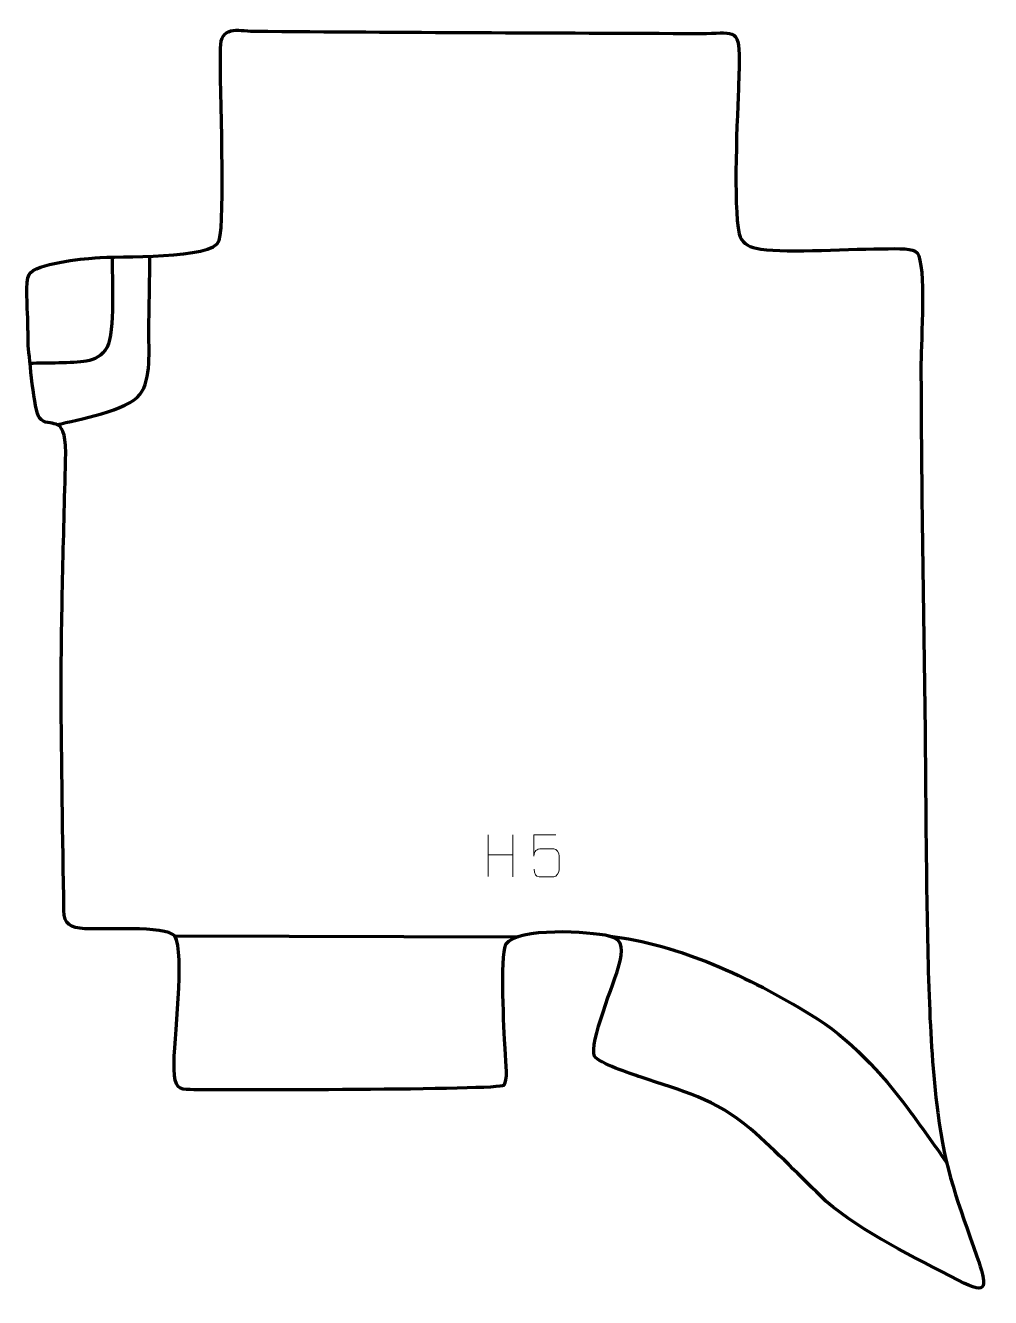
# Model space of a CAD drawing. Header units: millimetres. Extents: x -539 to 32, y 31 to 784.
import ezdxf

# ---------------------------------------------------------------- set-up
doc = ezdxf.new("R2010")
doc.units = ezdxf.units.MM
doc.header["$MEASUREMENT"] = 0
doc.layers.add('layer 2', color=7, linetype='Continuous')
doc.layers.add('layer 3', color=7, linetype='Continuous')

msp = doc.modelspace()

# ---------------------------------------------------------------- linework, layer by layer
at = {"layer": 'layer 2', "color": 142, "lineweight": 158}
for points, knots in [([(-487.8804, 646.604), (-487.8276, 635.3535), (-486.1762, 601.8678), (-490.8649, 593.3743), (-490.8649, 593.3743), (-493.8072, 588.0446), (-498.1689, 585.8672), (-503.1065, 584.9917), (-503.1065, 584.9917), (-511.3473, 583.5307), (-527.0036, 584.0434), (-536.3257, 583.5767)], [0, 0, 0, 0, 0.25, 0.25, 0.25, 0.25, 0.5, 0.5, 0.5, 0.5, 1, 1, 1, 1]), ([(-520.4279, 547.4357), (-508.7688, 550.2835), (-478.3413, 555.869), (-471.3766, 565.1802), (-471.3766, 565.1802), (-464.5084, 574.3624), (-466.1663, 592.2551), (-466.1418, 603.3496), (-466.1418, 603.3496), (-466.0159, 610.8932), (-465.8897, 618.4367), (-465.7637, 625.9803), (-465.7637, 625.9803), (-465.6546, 632.5181), (-465.5455, 639.0558), (-465.4364, 645.5936), (-465.4364, 645.5936), (-465.4364, 645.5936), (-465.4112, 647.1023), (-465.4112, 647.1023)], [0, 0, 0, 0, 0.16666667, 0.16666667, 0.16666667, 0.16666667, 0.33333333, 0.33333333, 0.33333333, 0.33333333, 0.5, 0.5, 0.5, 0.5, 0.66666667, 0.66666667, 0.66666667, 0.66666667, 1, 1, 1, 1]), ([(-194.4134, 244.8961), (-151.121, 239.5868), (-111.4565, 220.6277), (-74.4956, 198.2131), (-74.4956, 198.2131), (-51.7306, 184.3426), (-32.6995, 163.7639), (-16.8318, 142.5555), (-16.8318, 142.5555), (-9.1382, 132.0782), (-1.6969, 121.3603), (5.9105, 110.8089)], [0, 0, 0, 0, 0.25, 0.25, 0.25, 0.25, 0.5, 0.5, 0.5, 0.5, 1, 1, 1, 1])]:
    msp.add_open_spline(points, degree=3, knots=knots, dxfattribs=at)
msp.add_open_spline([(-450.8383, 244.7904), (-450.8383, 244.7904), (-247.5224, 244.3371), (-247.5224, 244.3371)], degree=3, dxfattribs=at)
at = {"layer": 'layer 3', "color": 242, "lineweight": 158}
msp.add_open_spline([(-106.8092, 651.8365), (-111.6553, 652.9378), (-115.6836, 655.2775), (-116.8267, 660.35), (-116.8267, 660.35), (-120.5635, 676.9305), (-117.8417, 730.7815), (-117.1483, 750.3074), (-117.1483, 750.3074), (-117.0391, 753.382), (-116.9348, 756.4553), (-116.8516, 759.5308), (-116.8516, 759.5308), (-116.8228, 760.652), (-116.8004, 761.7703), (-116.7844, 762.8917), (-116.7844, 762.8917), (-116.5568, 783.254), (-121.1053, 778.8651), (-139.4388, 778.9412), (-139.4388, 778.9412), (-227.6078, 779.3074), (-315.7813, 779.5694), (-403.9479, 780.3131), (-403.9479, 780.3131), (-414.3675, 780.6105), (-423.5243, 783.6875), (-423.7371, 770.1509), (-423.7371, 770.1509), (-424.1123, 746.2842), (-420.8052, 668.7328), (-424.4828, 656.4485), (-424.4828, 656.4485), (-427.9464, 644.8787), (-484.3909, 647.5162), (-497.8829, 646.1806), (-497.8829, 646.1806), (-505.9143, 645.4077), (-532.9069, 643.0662), (-537.0246, 636.2786), (-537.0246, 636.2786), (-539.1294, 632.8091), (-537.9083, 615.7192), (-537.7882, 610.7129), (-537.7882, 610.7129), (-537.6784, 606.1364), (-537.5772, 601.5631), (-537.5038, 596.9857), (-537.5038, 596.9857), (-537.5038, 596.9857), (-537.4582, 593.9475), (-537.4582, 593.9475), (-537.4582, 593.9475), (-536.5893, 586.6128), (-534.1637, 555.5025), (-530.7726, 551.381), (-530.7726, 551.381), (-524.9032, 544.2475), (-515.3858, 555.3872), (-515.2878, 530.7968), (-515.2878, 530.7968), (-516.3925, 484.2657), (-517.9677, 437.0815), (-517.9825, 390.5449), (-517.9825, 390.5449), (-517.9123, 347.0268), (-516.9498, 303.4605), (-516.3858, 259.9379), (-516.3858, 259.9379), (-516.274, 251.3101), (-512.4275, 249.6928), (-503.9907, 249.1138), (-503.9907, 249.1138), (-494.2325, 248.444), (-456.3048, 251.0928), (-450.8383, 244.7904), (-450.8383, 244.7904), (-444.3645, 234.9184), (-451.6424, 182.3694), (-451.2061, 166.0123), (-451.2061, 166.0123), (-450.9073, 154.8093), (-448.1498, 153.9163), (-441.6134, 153.8402), (-441.6134, 153.8402), (-424.4507, 153.6469), (-258.3018, 153.4115), (-256.1635, 156.3772), (-256.1635, 156.3772), (-253.85, 159.5862), (-254.9333, 167.924), (-255.5312, 178.2515), (-255.5312, 178.2515), (-256.1594, 189.3506), (-258.4554, 231.7336), (-255.06, 239.7219), (-255.06, 239.7219), (-247.8497, 250.1265), (-205.2473, 247.3999), (-193.681, 244.7359), (-193.681, 244.7359), (-184.4795, 242.6165), (-185.9715, 235.6501), (-187.7978, 227.9788), (-187.7978, 227.9788), (-190.3753, 217.9654), (-205.978, 180.9358), (-202.3388, 173.628), (-202.3388, 173.628), (-200.3062, 169.5465), (-180.3888, 163.0473), (-175.3507, 161.3447), (-175.3507, 161.3447), (-150.2352, 152.8572), (-131.207, 148.5426), (-110.2097, 130.7064), (-110.2097, 130.7064), (-94.4532, 116.8576), (-80.4478, 102.3845), (-65.489, 87.8137), (-65.489, 87.8137), (-43.1107, 68.5701), (-13.3101, 54.9314), (12.7195, 41.0544), (12.7195, 41.0544), (31.8968, 30.7986), (29.3729, 38.5995), (23.8778, 55.0038), (23.8778, 55.0038), (12.8208, 86.7606), (4.8867, 106.0916), (0.6453, 140.2964), (0.6453, 140.2964), (-2.3378, 164.3544), (-3.6022, 185.264), (-4.4724, 209.4296), (-4.4724, 209.4296), (-6.197, 260.0936), (-6.2952, 311.679), (-6.8006, 362.404), (-6.8006, 362.404), (-7.5383, 435.9801), (-9.2707, 509.9756), (-9.2735, 583.6018), (-9.2735, 583.6018), (-9.274, 597.5506), (-5.9434, 641.3037), (-11.5906, 649.1426), (-11.5906, 649.1426), (-13.6, 651.9319), (-21.9077, 651.6321), (-32.5407, 651.529), (-32.5407, 651.529), (-56.197, 651.2995), (-93.273, 648.7603), (-106.8092, 651.8365)], degree=3, knots=[0, 0, 0, 0, 0.025, 0.025, 0.025, 0.025, 0.05, 0.05, 0.05, 0.05, 0.075, 0.075, 0.075, 0.075, 0.1, 0.1, 0.1, 0.1, 0.125, 0.125, 0.125, 0.125, 0.15, 0.15, 0.15, 0.15, 0.175, 0.175, 0.175, 0.175, 0.2, 0.2, 0.2, 0.2, 0.225, 0.225, 0.225, 0.225, 0.25, 0.25, 0.25, 0.25, 0.275, 0.275, 0.275, 0.275, 0.3, 0.3, 0.3, 0.3, 0.325, 0.325, 0.325, 0.325, 0.35, 0.35, 0.35, 0.35, 0.375, 0.375, 0.375, 0.375, 0.4, 0.4, 0.4, 0.4, 0.425, 0.425, 0.425, 0.425, 0.45, 0.45, 0.45, 0.45, 0.475, 0.475, 0.475, 0.475, 0.5, 0.5, 0.5, 0.5, 0.525, 0.525, 0.525, 0.525, 0.55, 0.55, 0.55, 0.55, 0.575, 0.575, 0.575, 0.575, 0.6, 0.6, 0.6, 0.6, 0.625, 0.625, 0.625, 0.625, 0.65, 0.65, 0.65, 0.65, 0.675, 0.675, 0.675, 0.675, 0.7, 0.7, 0.7, 0.7, 0.725, 0.725, 0.725, 0.725, 0.75, 0.75, 0.75, 0.75, 0.775, 0.775, 0.775, 0.775, 0.8, 0.8, 0.8, 0.8, 0.825, 0.825, 0.825, 0.825, 0.85, 0.85, 0.85, 0.85, 0.875, 0.875, 0.875, 0.875, 0.9, 0.9, 0.9, 0.9, 0.925, 0.925, 0.925, 0.925, 0.95, 0.95, 0.95, 0.95, 1, 1, 1, 1], dxfattribs=at)
at = {"layer": 'layer 3', "color": 250, "lineweight": 9}
for points in [[(-265.4402, 304.698), (-265.4402, 304.698), (-265.4402, 279.9205), (-265.4402, 279.9205)], [(-250.7969, 304.698), (-250.7969, 304.698), (-250.7969, 279.7445), (-250.7969, 279.7445)], [(-265.4402, 292.8157), (-265.4402, 292.8157), (-250.7969, 292.8161), (-250.7969, 292.8161)]]:
    msp.add_open_spline(points, degree=3, dxfattribs=at)
msp.add_open_spline([(-225.4028, 304.676), (-225.4028, 304.676), (-238.2545, 304.676), (-238.2545, 304.676), (-238.2545, 304.676), (-238.2542, 300.4454), (-238.2542, 296.2145), (-238.2545, 291.9833), (-238.2545, 291.9833), (-238.2548, 295.2934), (-236.6238, 296.3652), (-233.8118, 296.4257), (-233.8118, 296.4257), (-231.3722, 296.426), (-228.9327, 296.426), (-226.4935, 296.4257), (-226.4935, 296.4257), (-224.8437, 296.4325), (-223.3688, 294.052), (-223.3403, 291.9833), (-223.3403, 291.9833), (-223.3406, 289.396), (-223.3406, 286.8084), (-223.3403, 284.2207), (-223.3403, 284.2207), (-223.2941, 282.2613), (-224.7935, 279.825), (-226.4194, 279.7665), (-226.4194, 279.7665), (-228.3759, 279.7668), (-233.2709, 279.7668), (-235.2279, 279.7665), (-235.2279, 279.7665), (-237.0734, 279.7577), (-238.1805, 281.7225), (-238.2013, 284.2736)], degree=3, knots=[0, 0, 0, 0, 0.1, 0.1, 0.1, 0.1, 0.2, 0.2, 0.2, 0.2, 0.3, 0.3, 0.3, 0.3, 0.4, 0.4, 0.4, 0.4, 0.5, 0.5, 0.5, 0.5, 0.6, 0.6, 0.6, 0.6, 0.7, 0.7, 0.7, 0.7, 0.8, 0.8, 0.8, 0.8, 1, 1, 1, 1], dxfattribs=at)

doc.saveas('drawing.dxf')
